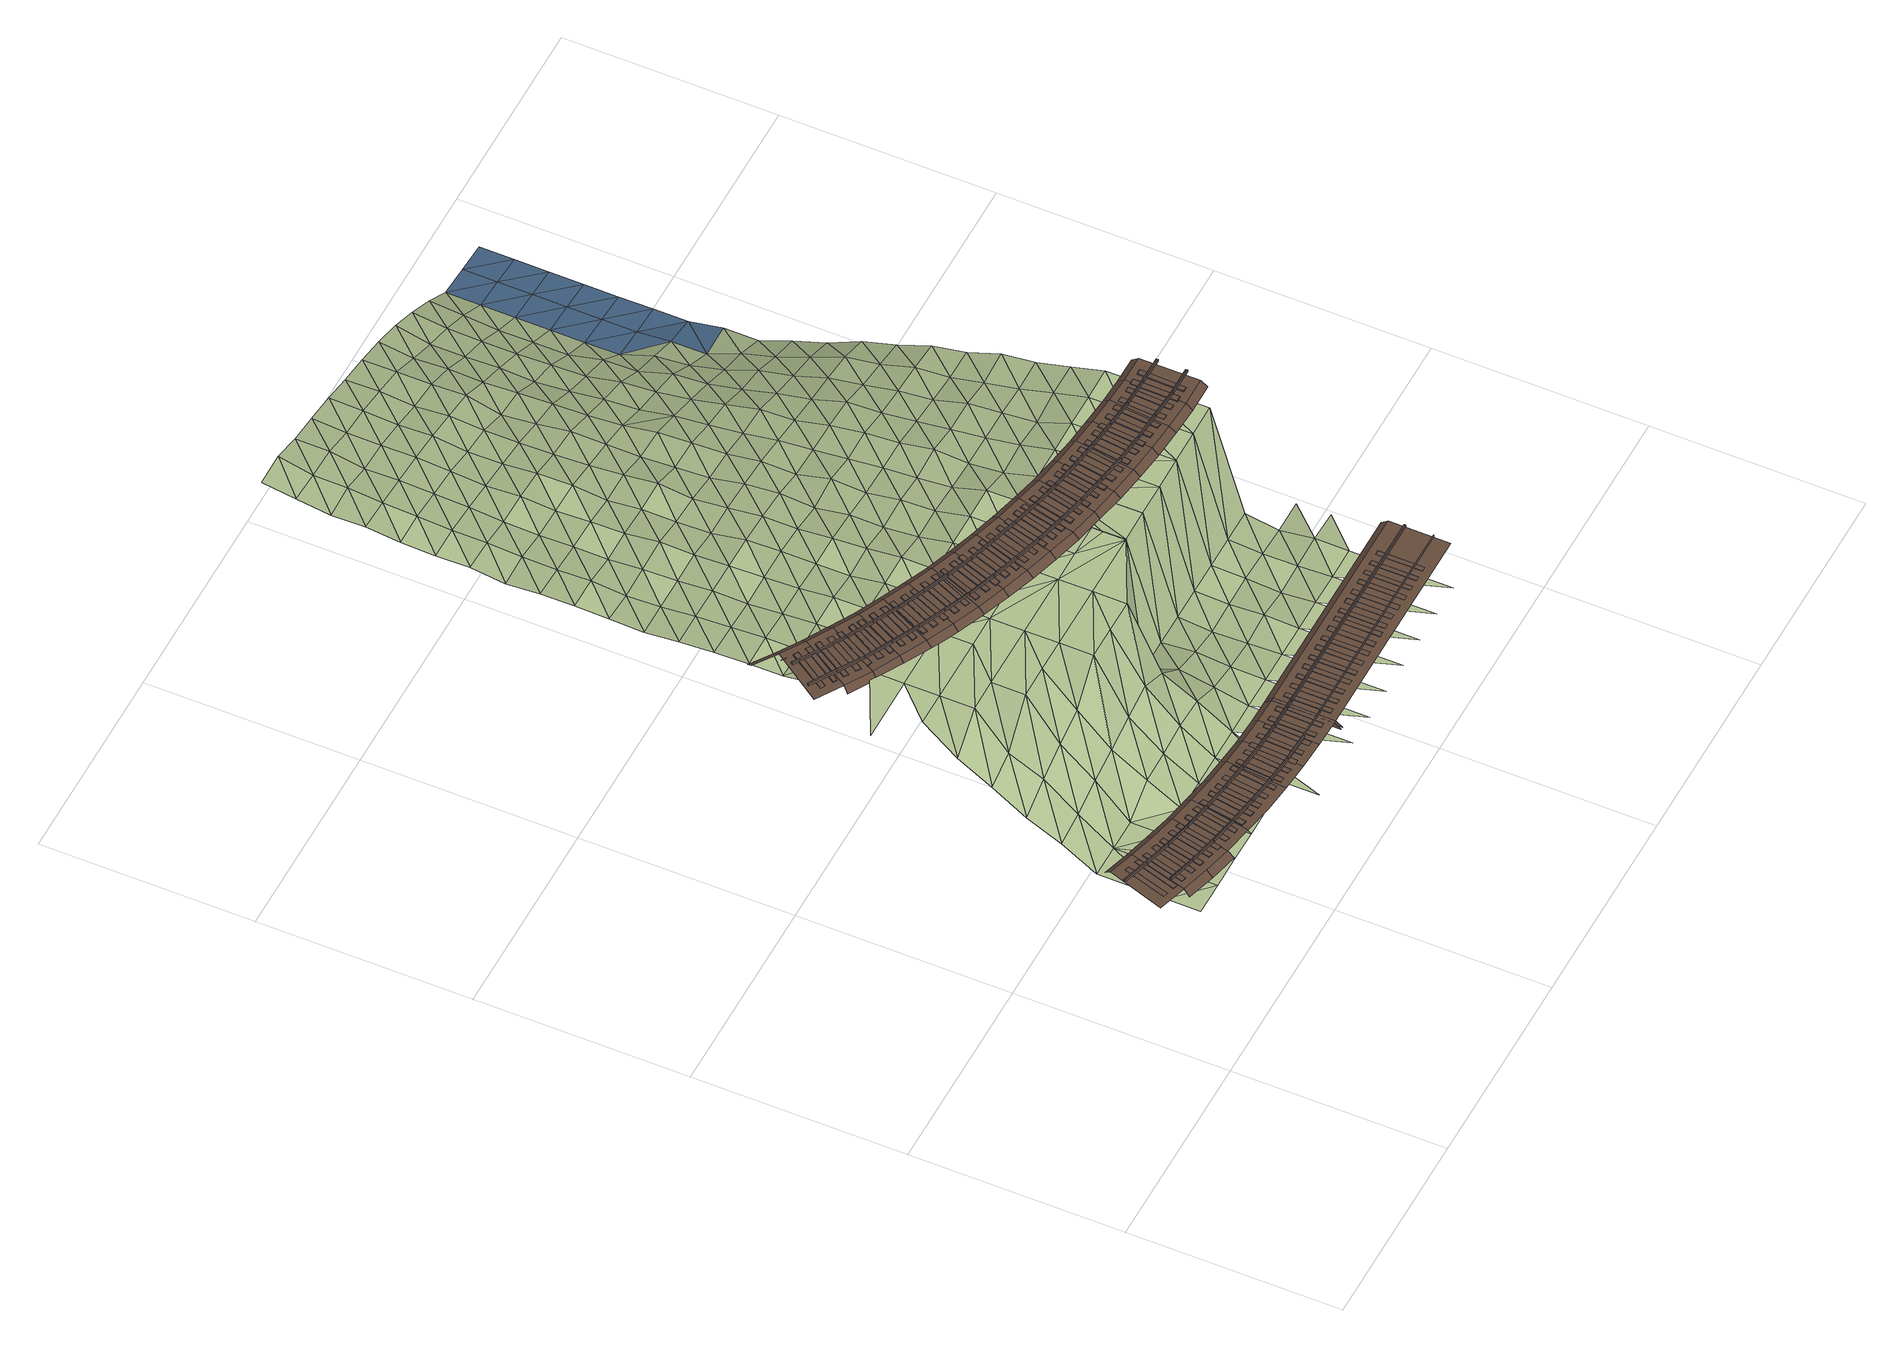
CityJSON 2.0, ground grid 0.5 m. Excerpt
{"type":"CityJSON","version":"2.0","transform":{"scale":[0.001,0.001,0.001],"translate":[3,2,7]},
"CityObjects":{
"terrain1":{"type":"TINRelief","geometry":[{"type":"CompositeSurface","lod":"3","boundaries":[[[0,1,2]],[[3,4,1]],[[3,1,0]],[[5,6,4]],[[7,3,0]],[[3,5,4]],[[8,9,6]],[[8,6,5]],[[10,11,9]],[[7,12,3]],[[10,9,8]],[[13,14,11]],[[15,5,3]],[[16,3,12]],[[13,11,10]],[[17,18,14]],[[15,3,16]],[[19,12,7]],[[20,8,5]],[[17,14,13]],[[21,19,7]],[[15,20,5]],[[19,16,12]],[[10,8,22]],[[23,24,25]],[[24,18,17]],[[22,8,20]],[[26,13,10]],[[27,15,16]],[[19,28,16]],[[26,10,22]],[[27,16,28]],[[29,19,21]],[[30,31,32]],[[33,20,15]],[[34,29,21]],[[30,32,25]],[[35,17,13]],[[33,15,27]],[[36,22,20]],[[37,28,19]],[[38,39,31]],[[30,40,31]],[[26,35,13]],[[24,17,41]],[[36,20,33]],[[37,19,29]],[[40,38,31]],[[42,43,39]],[[44,27,28]],[[45,30,25]],[[41,25,24]],[[42,39,38]],[[46,26,22]],[[37,44,28]],[[47,29,34]],[[48,49,43]],[[50,33,27]],[[17,35,41]],[[51,40,30]],[[52,47,34]],[[45,53,30]],[[36,46,22]],[[25,41,45]],[[42,48,43]],[[50,27,44]],[[54,55,49]],[[56,36,33]],[[51,30,53]],[[57,37,29]],[[58,38,40]],[[54,49,48]],[[56,33,50]],[[35,26,59]],[[60,61,55]],[[57,29,47]],[[58,40,51]],[[62,52,63]],[[64,44,37]],[[65,42,38]],[[66,53,45]],[[26,46,59]],[[46,36,56]],[[60,55,54]],[[45,41,66]],[[67,68,61]],[[64,37,57]],[[58,65,38]],[[62,47,52]],[[50,44,69]],[[70,48,42]],[[59,41,35]],[[71,51,53]],[[60,67,61]],[[66,72,53]],[[73,74,68]],[[69,44,64]],[[70,42,65]],[[75,54,48]],[[72,71,53]],[[76,57,47]],[[77,58,51]],[[78,66,41]],[[73,68,67]],[[79,80,74]],[[41,59,78]],[[70,75,48]],[[81,60,54]],[[62,76,47]],[[77,51,71]],[[82,56,50]],[[64,57,83]],[[84,65,58]],[[79,74,73]],[[85,86,80]],[[87,72,66]],[[81,54,75]],[[78,88,66]],[[69,82,50]],[[89,67,60]],[[83,57,76]],[[84,58,77]],[[46,56,90]],[[91,69,64]],[[92,70,65]],[[79,85,80]],[[87,66,88]],[[93,78,59]],[[94,95,86]],[[96,71,72]],[[90,59,46]],[[89,60,81]],[[97,73,67]],[[91,64,83]],[[98,62,99]],[[84,92,65]],[[100,75,70]],[[94,86,85]],[[96,72,87]],[[101,76,62]],[[102,77,71]],[[103,104,95]],[[89,97,67]],[[105,88,78]],[[106,79,73]],[[56,82,90]],[[93,107,78]],[[82,69,91]],[[100,70,92]],[[59,90,93]],[[108,81,75]],[[101,62,98]],[[96,102,71]],[[103,95,94]],[[109,84,77]],[[110,83,76]],[[111,112,104]],[[105,78,107]],[[106,73,97]],[[113,87,88]],[[114,85,79]],[[100,108,75]],[[115,89,81]],[[109,77,102]],[[101,110,76]],[[103,111,104]],[[116,92,84]],[[117,118,112]],[[91,83,119]],[[105,113,88]],[[114,79,106]],[[120,107,93]],[[121,96,87]],[[122,94,85]],[[115,81,108]],[[123,97,89]],[[93,90,120]],[[124,98,125]],[[109,116,84]],[[117,112,111]],[[119,83,110]],[[126,127,118]],[[128,100,92]],[[121,87,113]],[[114,122,85]],[[129,102,96]],[[130,101,98]],[[131,103,94]],[[123,89,115]],[[132,105,107]],[[133,106,97]],[[120,134,107]],[[126,118,117]],[[128,92,116]],[[135,136,127]],[[137,108,100]],[[129,96,121]],[[124,130,98]],[[131,94,122]],[[82,91,138]],[[139,109,102]],[[140,110,101]],[[141,111,103]],[[132,107,134]],[[123,133,97]],[[142,113,105]],[[143,120,90]],[[144,114,106]],[[138,90,82]],[[126,135,127]],[[137,100,128]],[[138,91,119]],[[145,115,108]],[[129,139,102]],[[130,140,101]],[[141,103,131]],[[146,116,109]],[[147,117,111]],[[148,119,110]],[[142,105,132]],[[144,106,133]],[[149,121,113]],[[150,134,120]],[[151,122,114]],[[137,145,108]],[[152,123,115]],[[146,109,139]],[[143,150,120]],[[153,124,154]],[[141,147,111]],[[140,148,110]],[[90,138,143]],[[155,128,116]],[[156,126,117]],[[142,149,113]],[[151,114,144]],[[157,129,121]],[[158,130,124]],[[159,131,122]],[[152,115,145]],[[160,133,123]],[[161,132,134]],[[146,155,116]],[[162,134,150]],[[156,117,147]],[[138,119,148]],[[163,137,128]],[[164,135,126]],[[157,121,149]],[[158,124,153]],[[151,159,122]],[[165,139,129]],[[140,130,166]],[[167,141,131]],[[160,123,152]],[[162,161,134]],[[168,150,143]],[[169,144,133]],[[170,142,132]],[[163,128,155]],[[164,126,156]],[[171,145,137]],[[143,138,172]],[[165,129,157]],[[158,166,130]],[[167,131,159]],[[173,146,139]],[[168,143,172]],[[174,148,140]],[[175,147,141]],[[160,169,133]],[[170,132,161]],[[176,162,150]],[[177,151,144]],[[178,149,142]],[[171,137,163]],[[172,138,179]],[[180,152,145]],[[165,173,139]],[[168,176,150]],[[181,153,182]],[[168,179,172]],[[175,141,167]],[[174,140,166]],[[183,155,146]],[[184,179,148]],[[185,156,147]],[[177,144,169]],[[178,142,170]],[[186,158,153]],[[187,157,149]],[[188,159,151]],[[171,180,145]],[[176,168,172]],[[189,160,152]],[[162,190,161]],[[183,146,173]],[[162,176,191]],[[175,185,147]],[[184,148,174]],[[192,163,155]],[[193,164,156]],[[186,153,181]],[[178,187,149]],[[188,151,177]],[[194,165,157]],[[195,166,158]],[[196,167,159]],[[189,152,180]],[[190,162,191]],[[197,172,179]],[[198,169,160]],[[199,170,161]],[[183,192,155]],[[193,156,185]],[[200,171,163]],[[194,157,187]],[[186,195,158]],[[188,196,159]],[[197,176,172]],[[201,173,165]],[[202,174,166]],[[203,175,167]],[[198,160,189]],[[190,199,161]],[[184,197,179]],[[204,177,169]],[[205,178,170]],[[200,163,192]],[[206,180,171]],[[197,191,176]],[[201,165,194]],[[207,181,208]],[[203,167,196]],[[202,166,195]],[[209,184,174]],[[210,185,175]],[[211,183,173]],[[198,204,169]],[[205,170,199]],[[212,188,177]],[[213,186,181]],[[214,187,178]],[[206,171,200]],[[215,189,180]],[[216,190,191]],[[210,175,203]],[[201,211,173]],[[209,174,202]],[[197,184,217]],[[209,217,184]],[[218,192,183]],[[219,193,185]],[[212,177,204]],[[207,213,181]],[[214,178,205]],[[220,196,188]],[[221,194,187]],[[222,195,186]],[[206,215,180]],[[216,191,197]],[[223,198,189]],[[224,199,190]],[[218,183,211]],[[210,219,185]],[[225,200,192]],[[220,188,212]],[[214,221,187]],[[222,186,213]],[[226,203,196]],[[227,201,194]],[[228,202,195]],[[223,189,215]],[[224,190,216]],[[229,204,198]],[[230,205,199]],[[217,209,231]],[[218,225,192]],[[232,206,200]],[[233,197,217]],[[220,226,196]],[[227,194,221]],[[234,207,235]],[[222,228,195]],[[236,210,203]],[[237,209,202]],[[238,211,201]],[[229,198,223]],[[224,230,199]],[[239,212,204]],[[240,213,207]],[[241,214,205]],[[233,217,231]],[[232,200,225]],[[242,215,206]],[[243,216,197]],[[236,203,226]],[[238,201,227]],[[237,202,228]],[[244,219,210]],[[237,231,209]],[[245,218,211]],[[229,239,204]],[[240,207,234]],[[241,205,230]],[[246,220,212]],[[247,221,214]],[[248,222,213]],[[242,206,232]],[[233,243,197]],[[249,223,215]],[[250,224,216]],[[244,210,236]],[[238,245,211]],[[251,225,218]],[[246,212,239]],[[247,214,241]],[[240,248,213]],[[252,226,220]],[[253,227,221]],[[254,228,222]],[[242,249,215]],[[250,216,243]],[[255,229,223]],[[256,230,224]],[[231,237,257]],[[251,218,245]],[[258,232,225]],[[259,233,231]],[[252,220,246]],[[247,253,221]],[[260,234,261]],[[254,222,248]],[[262,236,226]],[[263,238,227]],[[264,237,228]],[[255,223,249]],[[256,224,250]],[[265,240,234]],[[258,242,232]],[[266,241,230]],[[267,239,229]],[[257,259,231]],[[251,258,225]],[[268,243,233]],[[252,262,226]],[[263,227,253]],[[264,228,254]],[[269,244,236]],[[270,245,238]],[[265,234,260]],[[256,266,230]],[[267,229,255]],[[271,247,241]],[[272,248,240]],[[273,246,239]],[[268,233,259]],[[237,274,257]],[[275,249,242]],[[276,250,243]],[[269,236,262]],[[242,258,277]],[[263,270,238]],[[278,251,245]],[[271,241,266]],[[272,240,265]],[[274,237,264]],[[267,273,239]],[[279,253,247]],[[280,252,246]],[[281,254,248]],[[275,242,277]],[[268,276,243]],[[282,255,249]],[[283,256,250]],[[278,245,270]],[[284,258,251]],[[259,257,285]],[[279,247,271]],[[280,246,273]],[[272,281,248]],[[286,262,252]],[[287,263,253]],[[288,264,254]],[[275,282,249]],[[283,250,276]],[[289,265,260]],[[290,266,256]],[[291,267,255]],[[274,285,257]],[[284,251,278]],[[292,277,258]],[[293,268,259]],[[286,252,280]],[[279,287,253]],[[288,254,281]],[[294,269,262]],[[295,270,263]],[[290,256,283]],[[291,255,282]],[[296,271,266]],[[297,272,265]],[[298,273,267]],[[284,292,258]],[[293,259,285]],[[299,274,264]],[[300,275,277]],[[301,276,268]],[[286,294,262]],[[295,263,287]],[[302,278,270]],[[290,296,266]],[[299,264,288]],[[298,267,291]],[[303,279,271]],[[304,280,273]],[[300,277,292]],[[301,268,293]],[[305,282,275]],[[306,283,276]],[[295,302,270]],[[307,284,278]],[[274,308,285]],[[303,271,296]],[[298,304,273]],[[309,286,280]],[[310,287,279]],[[305,275,300]],[[301,306,276]],[[311,290,283]],[[312,291,282]],[[308,274,299]],[[307,278,302]],[[313,292,284]],[[314,293,285]],[[309,280,304]],[[310,279,303]],[[315,294,286]],[[316,295,287]],[[311,283,306]],[[305,312,282]],[[317,296,290]],[[318,298,291]],[[313,284,307]],[[308,314,285]],[[319,300,292]],[[320,301,293]],[[315,286,309]],[[310,316,287]],[[321,302,295]],[[317,290,311]],[[318,291,312]],[[322,303,296]],[[323,304,298]],[[313,319,292]],[[293,314,320]],[[324,305,300]],[[325,306,301]],[[295,316,321]],[[326,307,302]],[[317,322,296]],[[323,298,318]],[[327,309,304]],[[328,310,303]],[[324,300,319]],[[325,301,320]],[[329,311,306]],[[330,312,305]],[[321,326,302]],[[331,313,307]],[[323,327,304]],[[328,303,322]],[[332,315,309]],[[333,316,310]],[[325,329,306]],[[330,305,324]],[[334,317,311]],[[335,318,312]],[[331,307,326]],[[336,319,313]],[[332,309,327]],[[333,310,328]],[[337,321,316]],[[334,311,329]],[[330,335,312]],[[338,322,317]],[[339,323,318]],[[336,313,331]],[[340,324,319]],[[333,337,316]],[[341,326,321]],[[338,317,334]],[[339,318,335]],[[342,327,323]],[[343,328,322]],[[336,340,319]],[[344,330,324]],[[341,321,337]],[[345,331,326]],[[342,323,339]],[[338,343,322]],[[346,332,327]],[[347,333,328]],[[344,324,340]],[[348,335,330]],[[341,345,326]],[[349,336,331]],[[342,346,327]],[[347,328,343]],[[350,337,333]],[[348,330,344]],[[351,339,335]],[[349,340,336]],[[349,331,345]],[[350,333,347]],[[352,341,337]],[[348,351,335]],[[353,342,339]],[[350,352,337]],[[354,345,341]],[[353,339,351]],[[355,346,342]],[[354,341,352]],[[355,342,353]]]}]},
"railway1":{"type":"Railway","attributes":{"function":"1855"},"geometry":[{"type":"MultiSurface","lod":"3","boundaries":[[[356,357,358,359]],[[360,361,362,363]],[[364,365,366,367]],[[368,369,363,362]],[[370,371,372,373]],[[374,375,364,376]],[[377,378,379,380]],[[381,356,359,382]],[[383,377,380,384]],[[378,385,386,379]],[[385,383,384,386]],[[382,359,358,387]],[[357,388,387,358]],[[369,389,360,363]],[[390,391,392,393]],[[394,370,373,395]],[[391,396,397,392]],[[398,390,393,399]],[[396,398,399,397]],[[400,401,402,403]],[[395,373,372,404]],[[365,405,406,366]],[[371,407,404,372]],[[388,381,382,387]],[[408,400,403,409]],[[410,411,412,413]],[[409,403,402,414]],[[407,394,395,404]],[[415,416,378,377]],[[401,417,414,402]],[[416,418,385,378]],[[419,415,377,383]],[[418,419,383,385]],[[420,421,375,374]],[[422,410,413,423]],[[424,365,364,375,421,425]],[[426,427,428,429]],[[423,413,412,430]],[[411,431,430,412]],[[417,408,409,414]],[[432,433,391,390]],[[434,432,390,398]],[[433,435,396,391]],[[424,436,405,365]],[[435,434,398,396]],[[437,426,429,438]],[[439,440,441,442]],[[438,429,428,443]],[[431,422,423,430]],[[427,444,443,428]],[[445,446,416,415]],[[447,445,415,419]],[[446,448,418,416]],[[448,447,419,418]],[[449,439,442,450]],[[450,442,441,451]],[[452,453,454,455]],[[444,437,438,443]],[[440,456,451,441]],[[425,457,436,424]],[[458,459,433,432]],[[460,452,455,461]],[[462,463,434,435]],[[456,449,450,451]],[[461,455,454,464]],[[465,466,467,468]],[[453,469,464,454]],[[470,471,425,421]],[[472,465,468,473]],[[469,460,461,464]],[[474,475,476,477]],[[478,479,446,445]],[[458,432,434,463,480,481]],[[482,483,462,435,433,459]],[[484,478,445,447]],[[479,485,448,446]],[[473,468,467,486]],[[485,484,447,448]],[[466,487,486,467]],[[488,474,477,489]],[[471,490,457,425]],[[489,477,476,491]],[[487,472,473,486]],[[492,493,494,495]],[[475,496,491,476]],[[481,482,459,458]],[[483,480,463,462]],[[497,492,495,498]],[[496,488,489,491]],[[498,495,494,499]],[[493,500,499,494]],[[501,502,479,478]],[[503,501,478,484]],[[502,504,485,479]],[[504,503,484,485]],[[505,506,507,508]],[[500,497,498,499]],[[508,507,509,510]],[[511,512,513,471,470,514]],[[515,516,510,509]],[[513,517,490,471]],[[518,519,482,481]],[[520,518,481,480]],[[519,521,483,482]],[[521,520,480,483]],[[522,523,524,525]],[[516,505,508,510]],[[525,524,526,527]],[[528,529,527,526]],[[530,531,502,501]],[[532,530,501,503]],[[531,533,504,502]],[[533,532,503,504]],[[529,522,525,527]],[[534,535,536,537]],[[537,536,538,539]],[[540,541,539,538]],[[512,542,517,513]],[[543,544,545,546]],[[541,534,537,539]],[[546,545,547,548]],[[549,550,548,547]],[[551,552,519,518]],[[553,551,518,520]],[[552,554,521,519]],[[554,553,520,521]],[[550,543,546,548]],[[555,556,512,511]],[[557,558,559,560]],[[560,559,561,562]],[[563,564,531,530]],[[565,563,530,532]],[[564,566,533,531]],[[566,565,532,533]],[[567,568,562,561]],[[569,570,571,572]],[[568,557,560,562]],[[556,573,542,512]],[[572,571,574,575]],[[576,577,575,574]],[[577,569,572,575]],[[578,579,554,552]],[[580,581,551,553]],[[579,580,553,554]],[[582,583,584,585]],[[585,584,586,587]],[[588,589,556,555]],[[590,591,587,586]],[[592,593,564,563]],[[593,594,566,564]],[[595,592,563,565]],[[594,595,565,566]],[[591,582,585,587]],[[596,597,598,599]],[[599,598,600,601]],[[589,602,573,556]],[[603,604,601,600]],[[604,596,599,601]],[[605,606,607,608]],[[608,607,609,610]],[[611,612,610,609]],[[613,614,580,579]],[[612,605,608,610]],[[615,616,589,588]],[[617,618,619,620]],[[620,619,621,622]],[[623,624,593,592]],[[624,625,594,593]],[[625,626,595,594]],[[627,628,622,621]],[[616,629,602,589]],[[630,631,632,633]],[[628,617,620,622]],[[629,616,615,634]],[[635,636,637,638]],[[639,640,638,637]],[[641,642,640,639]],[[642,635,638,640]],[[643,644,645,646]],[[647,648,646,645]],[[649,650,648,647]],[[650,643,646,648]],[[651,652,653,654]],[[655,656,654,653]],[[657,658,656,655]],[[658,651,654,656]],[[659,660,661,662]],[[663,664,662,661]],[[665,666,664,663]],[[666,659,662,664]],[[667,668,669,670]],[[671,672,670,669]],[[673,674,672,671]],[[674,667,670,672]],[[675,676,677,678]],[[679,680,678,677]],[[681,682,680,679]],[[682,675,678,680]],[[683,684,685,686]],[[687,688,686,685]],[[689,690,688,687]],[[690,683,686,688]],[[691,692,693,694]],[[695,696,694,693]],[[697,698,696,695]],[[698,691,694,696]],[[699,700,701,702]],[[703,704,702,701]],[[705,706,707,708]],[[709,710,704,703]],[[631,630,711,712]],[[710,699,702,704]],[[713,714,715,716]],[[717,718,719,720]],[[721,720,719,722]],[[722,723,724,721]],[[725,726,716,715]],[[727,728,726,725]],[[729,632,631,712]],[[728,713,716,726]],[[730,731,732,733]],[[734,735,733,732]],[[736,737,735,734]],[[737,730,733,735]],[[738,739,740,741]],[[742,743,741,740]],[[744,745,743,742]],[[745,738,741,743]],[[746,747,748,749]],[[750,751,749,748]],[[752,753,751,750]],[[753,746,749,751]],[[754,755,756,757]],[[758,759,757,756]],[[760,761,759,758]],[[761,754,757,759]],[[762,763,764,765]],[[766,767,765,764]],[[768,769,767,766]],[[769,762,765,767]],[[770,771,772,773]],[[774,775,773,772]],[[776,777,775,774]],[[777,770,773,775]]]}]},
"railway2":{"type":"Railway","attributes":{"function":"1855"},"geometry":[{"type":"MultiSurface","lod":"3","boundaries":[[[778,779,780,781]],[[782,783,784,785]],[[783,786,787,784]],[[788,782,785,789]],[[786,788,789,787]],[[790,791,792,793]],[[794,795,796,797]],[[798,799,800,801]],[[797,796,802,803]],[[792,804,805,806]],[[807,808,803,802]],[[809,778,781,810]],[[811,812,813,814]],[[810,781,780,815]],[[816,817,818,819]],[[805,820,821,822]],[[779,823,815,780]],[[824,825,783,782]],[[825,826,786,783]],[[827,824,782,788]],[[826,827,788,786]],[[828,829,830,831]],[[832,798,801,833]],[[829,834,835,830]],[[836,828,831,837]],[[838,839,840,841]],[[834,836,837,835]],[[833,801,800,842]],[[843,844,791,790]],[[799,845,842,800]],[[808,794,797,803]],[[791,846,804,792]],[[847,811,814,848]],[[849,850,851,852]],[[848,814,813,853]],[[812,854,853,813]],[[823,809,810,815]],[[804,855,820,805]],[[856,838,841,857]],[[857,841,840,858]],[[859,860,825,824]],[[861,862,863,864]],[[860,865,826,825]],[[866,859,824,827]],[[865,866,827,826]],[[845,832,833,842]],[[867,868,829,828]],[[839,869,858,840]],[[868,870,834,829]],[[871,867,828,836]],[[870,871,836,834]],[[872,873,844,843]],[[874,849,852,875]],[[875,852,851,876]],[[844,877,846,791]],[[878,879,880,881]],[[854,847,848,853]],[[850,882,876,851]],[[846,883,855,804]],[[884,861,864,885]],[[869,856,857,858]],[[885,864,863,886]],[[862,887,886,863]],[[888,889,890,891]],[[892,893,868,867]],[[894,895,860,859]],[[895,896,865,860]],[[897,894,859,866]],[[893,898,870,868]],[[899,892,867,871]],[[896,897,866,865]],[[898,899,871,870]],[[900,878,881,901]],[[882,874,875,876]],[[901,881,880,902]],[[879,903,902,880]],[[904,905,906,907]],[[908,909,873,872]],[[873,910,877,844]],[[887,884,885,886]],[[911,888,891,912]],[[877,913,883,846]],[[912,891,890,914]],[[889,915,914,890]],[[916,917,918,919]],[[920,904,907,921]],[[903,900,901,902]],[[922,923,893,892]],[[924,922,892,899]],[[923,925,898,893]],[[921,907,906,926]],[[925,924,899,898]],[[927,928,895,894]],[[929,927,894,897]],[[928,930,896,895]],[[930,929,897,896]],[[905,931,926,906]],[[932,933,934,935]],[[936,916,919,937]],[[909,938,910,873]],[[915,911,912,914]],[[939,940,909,908]],[[937,919,918,941]],[[910,942,913,877]],[[917,943,941,918]],[[944,945,946,947]],[[931,920,921,926]],[[948,932,935,949]],[[949,935,934,950]],[[933,951,950,934]],[[952,953,923,922]],[[953,954,925,923]],[[955,952,922,924]],[[954,955,924,925]],[[956,957,958,959]],[[960,961,928,927]],[[961,962,930,928]],[[963,960,927,929]],[[962,963,929,930]],[[943,936,937,941]],[[964,944,947,965]],[[965,947,946,966]],[[945,967,966,946]],[[940,968,938,909]],[[938,969,942,910]],[[970,971,972,973]],[[974,975,940,939]],[[951,948,949,950]],[[976,956,959,977]],[[977,959,958,978]],[[957,979,978,958]],[[980,981,953,952]],[[982,983,984,985]],[[981,986,954,953]],[[967,964,965,966]],[[987,980,952,955]],[[986,987,955,954]],[[988,970,973,989]],[[989,973,972,990]],[[991,992,961,960]],[[993,991,960,963]],[[992,994,962,961]],[[994,993,963,962]],[[971,995,990,972]],[[996,997,998,999]],[[979,976,977,978]],[[968,1000,969,938]],[[975,1001,968,940]],[[1002,982,985,1003]],[[1003,985,984,1004]],[[1005,1006,975,974]],[[983,1007,1004,984]],[[995,988,989,990]],[[1008,1009,1010,1011]],[[1012,996,999,1013]],[[1014,1015,981,980]],[[1013,999,998,1016]],[[1017,1014,980,987]],[[1015,1018,986,981]],[[1018,1017,987,986]],[[997,1019,1016,998]],[[1007,1002,1003,1004]],[[1020,1021,992,991]],[[1021,1022,994,992]],[[1023,1020,991,993]],[[1022,1023,993,994]],[[1024,1025,1026,1027]],[[1028,1008,1011,1029]],[[1001,1030,1000,968]],[[1029,1011,1010,1031]],[[1006,1032,1001,975]],[[1009,1033,1031,1010]],[[1019,1012,1013,1016]],[[1034,1035,1036,1037]],[[1038,1039,1006,1005]],[[1040,1024,1027,1041]],[[1041,1027,1026,1042]],[[1025,1043,1042,1026]],[[1044,1045,1015,1014]],[[1045,1046,1018,1015]],[[1047,1044,1014,1017]],[[1033,1028,1029,1031]],[[1046,1047,1017,1018]],[[1048,1049,1050,1051]],[[1052,1034,1037,1053]],[[1053,1037,1036,1054]],[[1055,1056,1021,1020]],[[1056,1057,1022,1021]],[[1058,1055,1020,1023]],[[1057,1058,1023,1022]],[[1035,1059,1054,1036]],[[1032,1060,1030,1001]],[[1043,1040,1041,1042]],[[1039,1061,1032,1006]],[[1062,1063,1064,1065]],[[1066,1048,1051,1067]],[[1067,1051,1050,1068]],[[1049,1069,1068,1050]],[[1059,1052,1053,1054]],[[1070,1071,1039,1038]],[[1072,1073,1045,1044]],[[1073,1074,1046,1045]],[[1075,1062,1065,1076]],[[1077,1072,1044,1047]],[[1078,1079,1080,1081]],[[1074,1077,1047,1046]],[[1076,1065,1064,1082]],[[1063,1083,1082,1064]],[[1069,1066,1067,1068]],[[1061,1084,1060,1032]],[[1085,1086,1056,1055]],[[1086,1087,1057,1056]],[[1088,1085,1055,1058]],[[1087,1088,1058,1057]],[[1089,1078,1081,1090]],[[1091,1092,1093,1094]],[[1090,1081,1080,1095]],[[1071,1096,1061,1039]],[[1083,1075,1076,1082]],[[1079,1097,1095,1080]],[[1098,1091,1094,1099]],[[1100,1101,1071,1070]],[[1102,1103,1104,1105]],[[1099,1094,1093,1106]],[[1107,1108,1073,1072]],[[1108,1109,1074,1073]],[[1110,1107,1072,1077]],[[1092,1111,1106,1093]],[[1109,1110,1077,1074]],[[1097,1089,1090,1095]],[[1112,1102,1105,1113]],[[1096,1114,1084,1061]],[[1115,1116,1117,1118]],[[1113,1105,1104,1119]],[[1120,1121,1086,1085]],[[1111,1098,1099,1106]],[[1121,1122,1087,1086]],[[1123,1120,1085,1088]],[[1122,1123,1088,1087]],[[1103,1124,1119,1104]],[[1101,1125,1096,1071]],[[1126,1115,1118,1127]],[[1128,1129,1130,1131]],[[1127,1118,1117,1132]],[[1124,1112,1113,1119]],[[1116,1133,1132,1117]],[[1134,1135,1101,1100]],[[1136,1137,1108,1107]],[[1138,1136,1107,1110]],[[1137,1139,1109,1108]],[[1139,1138,1110,1109]],[[1140,1128,1131,1141]],[[1141,1131,1130,1142]],[[1143,1144,1145,1146]],[[1125,1147,1114,1096]],[[1129,1148,1142,1130]],[[1133,1126,1127,1132]],[[1149,1150,1121,1120]],[[1150,1151,1122,1121]],[[1152,1149,1120,1123]],[[1151,1152,1123,1122]],[[1153,1143,1146,1154]],[[1135,1155,1125,1101]],[[1148,1140,1141,1142]],[[1156,1157,1158,1159]],[[1154,1146,1145,1160]],[[1144,1161,1160,1145]],[[1162,1156,1159,1163]],[[1164,1165,1137,1136]],[[1166,1164,1136,1138]],[[1165,1167,1139,1137]],[[1167,1166,1138,1139]],[[1163,1159,1158,1168]],[[1169,1170,1135,1134]],[[1161,1153,1154,1160]],[[1171,1172,1173,1174]],[[1157,1175,1168,1158]],[[1155,1176,1147,1125]],[[1177,1171,1174,1178]],[[1175,1162,1163,1168]],[[1179,1180,1150,1149]],[[1178,1174,1173,1181]],[[1180,1182,1151,1150]],[[1183,1179,1149,1152]],[[1182,1183,1152,1151]],[[1184,1185,1186,1187]],[[1172,1188,1181,1173]],[[1170,1189,1155,1135]],[[1190,1184,1187,1191]],[[1188,1177,1178,1181]],[[1191,1187,1186,1192]],[[1193,1194,1195,1196]],[[1197,1198,1165,1164]],[[1198,1199,1167,1165]],[[1200,1197,1164,1166]],[[1185,1201,1192,1186]],[[1199,1200,1166,1167]],[[1202,1203,1170,1169]],[[1189,1204,1176,1155]],[[1205,1193,1196,1206]],[[1206,1196,1195,1207]],[[1201,1190,1191,1192]],[[1208,1209,1210,1211]],[[1194,1212,1207,1195]],[[1213,1214,1180,1179]],[[1214,1215,1182,1180]],[[1216,1213,1179,1183]],[[1215,1216,1183,1182]],[[1203,1217,1189,1170]],[[1218,1208,1211,1219]],[[1212,1205,1206,1207]],[[1219,1211,1210,1220]],[[1221,1222,1223,1224]],[[1209,1225,1220,1210]],[[1226,1227,1198,1197]],[[1227,1228,1199,1198]],[[1229,1226,1197,1200]],[[1228,1229,1200,1199]],[[1230,1221,1224,1231]],[[1225,1218,1219,1220]],[[1231,1224,1223,1232]],[[1217,1233,1204,1189]],[[1234,1235,1203,1202]],[[1222,1236,1232,1223]],[[1237,1238,1239,1240]],[[1236,1230,1231,1232]],[[1241,1237,1240,1242]],[[1243,1244,1214,1213]],[[1242,1240,1239,1245]],[[1244,1246,1215,1214]],[[1247,1243,1213,1216]],[[1246,1247,1216,1215]],[[1238,1248,1245,1239]],[[1235,1249,1217,1203]],[[1250,1251,1252,1253]],[[1248,1241,1242,1245]],[[1254,1250,1253,1255]],[[1256,1257,1227,1226]],[[1257,1258,1228,1227]],[[1259,1256,1226,1229]],[[1258,1259,1229,1228]],[[1255,1253,1252,1260]],[[1251,1261,1260,1252]],[[1262,1263,1264,1265]],[[1249,1266,1233,1217]],[[1267,1268,1235,1234]],[[1269,1262,1265,1270]],[[1261,1254,1255,1260]],[[1270,1265,1264,1271]],[[1263,1272,1271,1264]],[[1273,1274,1275,1276]],[[1277,1278,1244,1243]],[[1279,1277,1243,1247]],[[1278,1280,1246,1244]],[[1280,1279,1247,1246]],[[1268,1281,1249,1235]],[[1272,1269,1270,1271]],[[1282,1273,1276,1283]],[[1283,1276,1275,1284]],[[1274,1285,1284,1275]],[[1286,1287,1288,1289]],[[1290,1291,1257,1256]],[[1292,1290,1256,1259]],[[1291,1293,1258,1257]],[[1293,1292,1259,1258]],[[1281,1294,1266,1249]],[[1295,1286,1289,1296]],[[1285,1282,1283,1284]],[[1296,1289,1288,1297]],[[1287,1298,1297,1288]],[[1299,1300,1268,1267]],[[1301,1302,1303,1304]],[[1298,1295,1296,1297]],[[1305,1301,1304,1306]],[[1307,1308,1278,1277]],[[1308,1309,1280,1278]],[[1309,1310,1279,1280]],[[1306,1304,1303,1311]],[[1300,1312,1281,1268]],[[1302,1313,1311,1303]],[[1313,1305,1306,1311]],[[1314,1315,1291,1290]],[[1315,1316,1293,1291]],[[1316,1317,1292,1293]],[[1312,1318,1294,1281]]]}]},
"waterbody1":{"type":"WaterBody","attributes":{"class":"1060"},"geometry":[{"type":"MultiSurface","lod":"3","boundaries":[[[340,1319,344]],[[349,1319,340]],[[344,1320,348]],[[1320,344,1319]],[[349,345,1321]],[[348,1322,351]],[[349,1321,1319]],[[354,1321,345]],[[1322,348,1320]],[[351,1323,353]],[[1319,1324,1320]],[[1323,351,1322]],[[1324,1319,1321]],[[353,1325,355]],[[1320,1326,1322]],[[1325,353,1323]],[[1326,1320,1324]],[[1322,1327,1323]],[[1328,355,1325]],[[1327,1322,1326]],[[1323,1329,1325]],[[1329,1323,1327]],[[1325,1330,1328]],[[1330,1325,1329]],[[1331,1328,1330]]],"semantics":{"surfaces":[{"type":"WaterGroundSurface"}],"values":[0,0,0,0,0,0,0,0,0,0,0,0,0,0,0,0,0,0,0,0,0,0,0,0,0]}}]}
},
"vertices":[
[440,240,1000],[360,319,1000],[360,240,1000],[440,479,1000],[360,479,1000],[440,560,1066],[360,560,1055],[520,240,1000],[440,640,1135],[360,640,1096],[440,720,1178],[360,720,1153],[520,399,1000],[440,799,1279],[360,799,1204],[520,560,1090],[520,479,1000],[440,879,1279],[360,879,1279],[600,399,1000],[520,640,1164],[600,240,1000],[520,720,1279],[279,960,1279],[440,960,1279],[440,1040,1279],[520,799,1279],[600,560,1105],[600,479,1050],[680,399,1000],[440,1120,1279],[360,1200,1266],[360,1120,1279],[600,640,1189],[680,240,1000],[600,879,1279],[600,720,1279],[680,479,1053],[440,1279,1266],[360,1279,1265],[440,1200,1266],[600,960,1279],[440,1359,1260],[360,1359,1263],[680,560,1127],[520,1040,1279],[680,799,1279],[759,399,1000],[440,1440,1256],[360,1440,1256],[680,640,1279],[520,1200,1268],[759,240,1000],[520,1120,1269],[440,1520,1246],[360,1520,1247],[680,720,1279],[759,479,1060],[520,1279,1260],[680,879,1279],[440,1600,1242],[360,1600,1250],[840,399,1000],[759,160,1000],[759,560,1143],[520,1359,1253],[600,1040,1279],[440,1680,1250],[360,1680,1252],[759,640,1279],[520,1440,1255],[600,1200,1269],[600,1120,1271],[440,1759,1246],[360,1759,1252],[520,1520,1247],[840,479,1055],[600,1279,1260],[680,960,1279],[440,1839,1247],[360,1839,1244],[520,1600,1244],[840,720,1279],[840,560,1103],[600,1359,1255],[440,1920,1252],[360,1920,1256],[680,1120,1272],[680,1040,1273],[520,1680,1236],[840,799,1279],[840,640,1279],[600,1440,1252],[759,879,1279],[440,2000,1253],[360,2000,1253],[680,1200,1256],[520,1759,1237],[920,399,1000],[920,160,1000],[600,1520,1247],[920,479,1019],[680,1279,1256],[440,2080,1257],[360,2080,1256],[759,1040,1273],[520,1839,1234],[759,960,1275],[600,1600,1250],[680,1359,1256],[920,560,1035],[440,2160,1260],[360,2160,1266],[759,1120,1273],[520,1920,1237],[600,1680,1237],[680,1440,1252],[440,2240,1268],[360,2240,1263],[920,640,1000],[840,879,1279],[759,1200,1262],[520,2000,1244],[600,1759,1234],[1000,399,1000],[1000,160,1000],[440,2320,1269],[360,2320,1276],[680,1520,1234],[759,1279,1256],[1000,479,1003],[520,2080,1247],[840,1040,1276],[600,1839,1231],[840,960,1276],[440,2400,1289],[360,2400,1289],[680,1600,1231],[1000,720,1279],[759,1359,1247],[1000,560,1009],[520,2160,1250],[840,1120,1256],[920,799,1279],[600,1920,1236],[680,1680,1231],[759,1440,1246],[520,2240,1247],[1000,640,1000],[840,1200,1247],[920,879,1278],[600,2000,1231],[680,1759,1221],[1080,399,1000],[1080,160,1000],[759,1520,1234],[520,2320,1263],[840,1279,1247],[1080,479,995],[600,2080,1237],[680,1839,1230],[920,1040,1278],[920,960,1278],[759,1600,1224],[520,2400,1263],[840,1359,1231],[1080,560,992],[600,2160,1242],[1000,799,1279],[680,1920,1227],[920,1120,1256],[759,1680,1233],[1000,773,1279],[840,1440,1237],[1080,640,1000],[600,2240,1240],[1000,879,1279],[680,2000,1218],[920,1200,1252],[1000,720,1281],[759,1759,1221],[1160,399,1000],[1160,160,1000],[840,1520,1228],[1080,720,1282],[600,2320,1240],[1160,479,1003],[920,1279,1236],[680,2080,1218],[759,1839,1212],[1000,1040,1279],[1000,960,1279],[840,1600,1208],[600,2400,1247],[920,1359,1240],[1160,560,997],[680,2160,1228],[1080,960,1281],[759,1920,1207],[1000,1120,1250],[840,1680,1202],[920,1440,1215],[1160,640,1000],[680,2240,1224],[759,2000,1205],[1000,1200,1240],[840,1759,1196],[1240,399,1000],[1240,160,1000],[1160,720,1284],[680,2320,1228],[920,1520,1218],[759,2080,1205],[1240,479,992],[1000,1279,1233],[840,1839,1196],[1080,1040,1253],[1080,879,1281],[920,1600,1202],[680,2400,1230],[759,2160,1212],[1000,1359,1223],[1240,560,997],[840,1920,1198],[1080,1120,1244],[920,1680,1198],[759,2240,1202],[1000,1440,1211],[1240,640,1000],[840,2000,1183],[1080,1200,1249],[1160,879,1282],[920,1759,1192],[1160,960,1282],[1320,399,1000],[1320,160,1000],[759,2320,1211],[1240,720,1285],[1000,1520,1202],[840,2080,1172],[1320,479,995],[1080,1279,1231],[920,1839,1175],[1160,1040,1260],[759,2400,1207],[1000,1600,1186],[840,2160,1194],[1080,1359,1223],[1320,560,994],[920,1920,1167],[1160,1120,1242],[1000,1680,1173],[840,2240,1189],[1080,1440,1207],[1320,640,1000],[920,2000,1164],[1160,1200,1231],[1240,879,1285],[1000,1759,1163],[1240,960,1284],[1400,399,1000],[1400,160,1000],[840,2320,1189],[1080,1520,1185],[1320,720,1287],[1400,479,1000],[1160,1279,1218],[920,2080,1160],[1240,1040,1250],[840,2400,1189],[1080,1600,1180],[1160,1359,1205],[1400,560,986],[920,2160,1154],[1320,879,1285],[1000,1920,1138],[1240,1120,1240],[1000,1839,1144],[1080,1680,1157],[1160,1440,1201],[920,2240,1157],[1400,640,1000],[1000,2000,1124],[1240,1200,1231],[1080,1759,1134],[1320,960,1285],[920,2320,1151],[1160,1520,1170],[1400,720,1288],[1480,479,994],[1240,1279,1204],[1000,2080,1114],[1080,1839,1119],[1320,1040,1260],[920,2400,1164],[1160,1600,1150],[1240,1359,1194],[1480,560,988],[1000,2160,1119],[1400,879,1288],[1080,1920,1112],[1320,1120,1234],[1160,1680,1124],[1240,1440,1173],[1000,2240,1115],[1080,2000,1090],[1320,1200,1215],[1160,1759,1103],[1400,960,1288],[1000,2320,1115],[1240,1520,1157],[1320,1279,1194],[1080,2080,1087],[1160,1839,1096],[1400,1040,1262],[1000,2400,1135],[1240,1600,1124],[1320,1359,1186],[1080,2160,1083],[1160,1920,1064],[1400,1120,1237],[1240,1680,1103],[1320,1440,1157],[1080,2240,1083],[1160,2000,1061],[1400,1200,1224],[1240,1759,1067],[1080,2320,1085],[1320,1520,1141],[1400,1279,1192],[1160,2080,1039],[1240,1839,1042],[1080,2400,1096],[1320,1600,1102],[1400,1359,1173],[1160,2160,1038],[1240,1920,1032],[1320,1680,1064],[1400,1440,1138],[1160,2240,1038],[1240,2000,998],[1320,1759,1038],[1160,2320,1045],[1400,1520,1109],[1240,2080,998],[1320,1839,998],[1160,2400,1051],[1400,1600,1067],[1240,2160,998],[1320,1920,998],[1400,1680,1034],[1240,2240,998],[1400,1759,998],[1240,2320,998],[1400,1839,998],[1240,2400,998],
[382,314,1012],[394,310,1012],[394,310,1013],[382,314,1013],[386,426,1013],[354,322,1013],[365,318,1013],[396,423,1013],[391,293,1012],[430,431,1012],[368,451,1012],[323,314,1012],[365,318,1012],[396,423,1012],[408,306,1012],[420,303,1012],[420,303,1013],[408,306,1013],[455,258,1000],[459,274,1012],[386,278,1000],[419,392,1013],[419,392,1019],[355,411,1019],[355,411,1013],[414,418,1012],[414,418,1013],[420,396,1013],[356,415,1013],[420,396,1019],[356,415,1019],[424,414,1013],[424,414,1012],[386,426,1012],[467,310,1013],[467,310,1019],[400,327,1019],[400,327,1013],[437,411,1012],[437,411,1013],[468,313,1019],[402,330,1019],[468,313,1013],[402,330,1013],[437,298,1012],[449,295,1012],[449,295,1013],[437,298,1013],[448,407,1013],[435,447,1000],[372,466,1000],[448,407,1012],[465,403,1012],[465,403,1013],[464,291,1012],[476,289,1012],[476,289,1013],[464,291,1013],[477,399,1013],[484,375,1013],[484,375,1019],[477,399,1012],[485,378,1019],[485,378,1013],[524,242,1000],[527,258,1012],[488,396,1012],[488,396,1013],[494,414,1012],[557,399,1012],[493,285,1012],[504,282,1012],[504,282,1013],[493,285,1013],[500,394,1013],[500,394,1012],[535,294,1013],[535,294,1019],[536,298,1013],[536,298,1019],[497,430,1000],[517,391,1012],[517,391,1013],[519,278,1012],[531,275,1012],[531,275,1013],[519,278,1013],[529,387,1013],[529,387,1012],[549,361,1013],[549,361,1019],[549,363,1013],[549,363,1019],[540,384,1012],[540,384,1013],[552,382,1013],[548,273,1012],[560,270,1012],[560,270,1013],[548,273,1013],[552,382,1012],[561,415,1000],[603,281,1013],[603,281,1019],[569,378,1012],[569,378,1013],[604,285,1019],[604,285,1013],[581,376,1013],[577,266,1012],[589,265,1012],[589,265,1013],[577,266,1013],[581,376,1012],[597,245,1012],[622,387,1012],[598,373,1012],[598,373,1013],[604,262,1012],[616,259,1012],[616,259,1013],[604,262,1013],[615,347,1013],[615,347,1019],[672,274,1013],[670,270,1013],[670,270,1019],[672,274,1019],[616,351,1013],[616,351,1019],[610,370,1013],[610,370,1012],[621,369,1012],[621,369,1013],[625,403,1000],[633,366,1013],[634,257,1012],[646,255,1012],[646,255,1013],[634,257,1013],[633,366,1012],[650,363,1012],[650,363,1013],[662,362,1013],[662,362,1012],[681,337,1013],[681,337,1019],[681,341,1013],[681,341,1019],[674,359,1012],[661,253,1012],[661,253,1013],[674,359,1013],[673,251,1013],[686,358,1013],[737,225,1012],[751,369,1012],[686,376,1012],[666,233,1012],[673,251,1012],[686,358,1012],[689,392,1000],[740,261,1013],[740,261,1019],[741,265,1013],[741,265,1019],[703,357,1012],[690,249,1012],[690,249,1013],[703,357,1013],[702,248,1013],[715,354,1013],[702,248,1012],[715,354,1012],[747,329,1013],[747,329,1019],[748,333,1013],[748,333,1019],[733,353,1012],[720,245,1012],[720,245,1013],[733,353,1013],[732,244,1013],[745,351,1013],[732,244,1012],[745,351,1012],[753,384,1000],[755,350,1012],[747,242,1012],[747,242,1013],[755,350,1013],[759,241,1013],[767,349,1013],[759,241,1012],[767,349,1012],[809,254,1013],[809,254,1019],[810,258,1013],[810,258,1019],[807,220,1012],[817,362,1012],[786,347,1012],[775,240,1012],[775,240,1013],[786,347,1013],[787,238,1013],[798,346,1013],[814,322,1013],[814,322,1019],[814,326,1013],[814,326,1019],[787,238,1012],[798,346,1012],[809,346,1012],[804,237,1012],[804,237,1013],[809,346,1013],[818,378,1000],[816,237,1013],[821,345,1013],[816,237,1012],[821,345,1012],[879,251,1019],[879,255,1019],[879,255,1013],[879,251,1013],[839,343,1012],[833,236,1012],[833,236,1013],[839,343,1013],[845,236,1013],[851,342,1013],[876,216,1012],[882,359,1012],[845,236,1012],[851,342,1012],[880,319,1013],[880,319,1019],[880,323,1019],[880,323,1013],[869,342,1012],[863,234,1012],[863,234,1013],[869,342,1013],[875,233,1013],[880,342,1013],[883,375,1000],[875,233,1012],[880,342,1012],[892,342,1012],[890,233,1012],[890,233,1013],[892,342,1013],[902,233,1013],[904,341,1013],[902,233,1012],[904,341,1012],[957,253,1019],[957,253,1013],[951,214,1012],[953,358,1012],[922,341,1012],[920,233,1012],[920,233,1013],[922,341,1013],[932,233,1013],[934,341,1013],[958,318,1013],[958,318,1019],[959,322,1019],[959,322,1013],[932,233,1012],[934,341,1012],[953,374,1000],[944,214,1012],[944,358,1012],[944,374,1000],[944,198,1000],[950,198,1000],[965,341,1012],[965,233,1012],[965,233,1013],[965,341,1013],[977,233,1013],[977,341,1013],[977,233,1012],[977,341,1012],[994,341,1012],[994,233,1012],[994,233,1013],[994,341,1013],[1006,233,1013],[1006,341,1013],[1006,233,1012],[1006,341,1012],[1024,341,1012],[1024,233,1012],[1024,233,1013],[1024,341,1013],[1035,233,1013],[1035,341,1013],[1035,233,1012],[1035,341,1012],[1054,341,1012],[1054,233,1012],[1054,233,1013],[1054,341,1013],[1066,233,1013],[1066,341,1013],[1066,233,1012],[1066,341,1012],[1083,341,1012],[1083,233,1012],[1083,233,1013],[1083,341,1013],[1094,233,1013],[1094,341,1013],[1094,233,1012],[1094,341,1012],[1113,341,1012],[1113,233,1012],[1113,233,1013],[1113,341,1013],[1125,233,1013],[1125,341,1013],[1125,233,1012],[1125,341,1012],[1142,341,1012],[1142,233,1012],[1142,233,1013],[1142,341,1013],[1154,233,1013],[1154,341,1013],[1154,233,1012],[1154,341,1012],[1171,341,1012],[1171,233,1012],[1171,233,1013],[1171,341,1013],[1184,233,1013],[1184,341,1013],[1184,233,1012],[1184,341,1012],[1202,341,1012],[1202,233,1012],[1202,233,1013],[1202,341,1013],[1214,233,1013],[1214,341,1013],[1501,254,1019],[1501,254,1013],[938,254,1013],[938,254,1019],[1214,233,1012],[1214,341,1012],[1501,214,1012],[1501,358,1012],[1227,341,1012],[1227,233,1012],[1227,233,1013],[1227,341,1013],[938,318,1013],[1501,318,1013],[1501,318,1019],[938,318,1019],[938,322,1019],[1501,322,1019],[1501,322,1013],[938,322,1013],[1239,233,1013],[1239,341,1013],[1239,233,1012],[1239,341,1012],[1501,374,1000],[1256,341,1012],[1256,233,1012],[1256,233,1013],[1256,341,1013],[1269,233,1013],[1269,341,1013],[1269,233,1012],[1269,341,1012],[1285,341,1012],[1285,233,1012],[1285,233,1013],[1285,341,1013],[1298,233,1013],[1298,341,1013],[1298,233,1012],[1298,341,1012],[1316,341,1012],[1316,233,1012],[1316,233,1013],[1316,341,1013],[1328,233,1013],[1328,341,1013],[1328,233,1012],[1328,341,1012],[1346,341,1012],[1346,233,1012],[1346,233,1013],[1346,341,1013],[1357,233,1013],[1357,341,1013],[1357,233,1012],[1357,341,1012],[1375,341,1012],[1375,233,1012],[1375,233,1013],[1375,341,1013],[1386,233,1013],[1386,341,1013],[1386,233,1012],[1386,341,1012],[1405,341,1012],[1405,233,1012],[1405,233,1013],[1405,341,1013],[1416,233,1013],[1416,341,1013],[1416,233,1012],[1416,341,1012],
[375,1093,1282],[384,1088,1282],[384,1088,1284],[375,1093,1284],[404,1097,1282],[403,1097,1289],[345,1134,1288],[345,1134,1282],[406,1101,1289],[347,1138,1288],[406,1101,1282],[347,1138,1282],[431,1020,1271],[439,1033,1282],[378,1069,1282],[370,1057,1269],[408,1201,1282],[350,1109,1281],[350,1109,1282],[408,1201,1284],[399,1080,1282],[408,1073,1282],[408,1073,1284],[398,1080,1284],[360,1104,1282],[419,1194,1284],[454,1193,1282],[399,1228,1282],[319,1109,1279],[360,1104,1281],[419,1194,1282],[434,1185,1282],[434,1185,1285],[424,1064,1282],[434,1057,1282],[434,1057,1285],[424,1064,1285],[444,1178,1285],[394,1210,1282],[384,1217,1282],[384,1217,1284],[394,1210,1284],[408,1242,1269],[355,1279,1269],[346,1266,1281],[444,1178,1282],[463,1061,1284],[463,1061,1289],[465,1065,1289],[465,1065,1284],[441,1154,1282],[440,1154,1288],[384,1190,1287],[384,1190,1281],[454,1172,1282],[454,1172,1285],[443,1158,1288],[386,1194,1287],[443,1158,1282],[386,1194,1281],[447,1049,1282],[458,1044,1282],[458,1044,1285],[447,1049,1285],[464,1166,1285],[493,986,1272],[501,1000,1284],[464,1166,1282],[511,1158,1284],[480,1157,1284],[479,1157,1285],[473,1036,1284],[484,1029,1284],[484,1029,1285],[473,1036,1285],[490,1150,1285],[490,1150,1284],[463,1206,1271],[500,1145,1284],[500,1145,1285],[509,1138,1285],[524,1029,1285],[524,1029,1292],[497,1021,1284],[508,1017,1284],[508,1017,1285],[497,1021,1285],[525,1032,1292],[525,1032,1285],[498,1120,1284],[498,1120,1289],[509,1138,1284],[500,1124,1289],[500,1124,1284],[557,954,1273],[563,968,1285],[525,1129,1285],[525,1129,1287],[536,1125,1287],[568,1126,1285],[524,1009,1285],[533,1003,1285],[533,1003,1287],[524,1009,1287],[536,1125,1285],[519,1173,1272],[545,1119,1285],[545,1119,1287],[557,1113,1287],[557,1113,1285],[549,995,1285],[561,990,1285],[561,990,1287],[549,995,1287],[557,1088,1285],[557,1088,1291],[586,996,1287],[586,996,1292],[588,1000,1292],[588,1000,1287],[559,1092,1291],[559,1092,1285],[573,1105,1285],[573,1105,1288],[583,1100,1288],[583,1100,1285],[575,983,1285],[585,978,1285],[585,978,1288],[575,983,1288],[621,924,1275],[626,938,1287],[626,1097,1287],[599,1092,1285],[599,1092,1288],[576,1141,1273],[610,1085,1288],[610,1085,1285],[601,971,1285],[612,966,1285],[612,966,1288],[601,971,1288],[620,1081,1287],[620,1081,1289],[617,1057,1285],[617,1057,1292],[618,1061,1285],[618,1061,1292],[630,1076,1289],[649,968,1288],[649,968,1294],[650,972,1288],[650,972,1294],[630,1076,1287],[626,959,1287],[637,954,1287],[637,954,1289],[626,959,1289],[646,1068,1287],[646,1068,1289],[686,1069,1288],[687,896,1276],[692,911,1288],[658,1063,1289],[634,1112,1275],[658,1063,1287],[653,947,1287],[664,942,1288],[664,942,1289],[653,947,1289],[668,1057,1288],[668,1057,1289],[679,1053,1289],[679,1053,1288],[678,1029,1288],[677,1029,1294],[679,1033,1294],[679,1033,1288],[681,936,1288],[692,931,1288],[692,931,1289],[681,936,1289],[713,942,1289],[713,942,1295],[714,944,1295],[714,944,1289],[696,1047,1288],[696,1047,1289],[707,1041,1289],[707,1041,1288],[746,1044,1289],[693,1085,1276],[706,924,1288],[717,920,1289],[717,920,1291],[706,924,1289],[753,871,1276],[758,886,1289],[723,1035,1289],[723,1035,1291],[734,1029,1291],[734,1029,1289],[739,1004,1289],[739,1004,1295],[734,915,1289],[745,910,1289],[745,910,1291],[734,915,1291],[741,1008,1295],[741,1008,1289],[745,1025,1289],[745,1025,1291],[755,1021,1291],[778,916,1291],[778,916,1297],[779,920,1291],[779,920,1297],[755,1021,1289],[759,904,1289],[771,900,1289],[771,900,1292],[759,904,1291],[751,1059,1276],[807,1021,1289],[771,1015,1289],[771,1015,1292],[783,1011,1292],[820,847,1279],[825,863,1291],[783,1011,1289],[787,895,1289],[799,891,1289],[799,891,1292],[787,895,1292],[794,1007,1289],[794,1007,1292],[802,980,1289],[802,980,1295],[806,1003,1292],[803,984,1289],[803,984,1295],[806,1003,1289],[843,895,1292],[843,895,1298],[844,899,1298],[845,899,1292],[815,884,1289],[827,880,1291],[827,880,1292],[815,884,1292],[822,996,1289],[822,996,1292],[813,1036,1278],[834,992,1292],[869,1000,1291],[834,992,1291],[841,876,1291],[853,873,1291],[853,873,1292],[841,876,1292],[888,827,1279],[892,842,1292],[850,987,1291],[850,987,1292],[862,984,1292],[862,984,1291],[865,959,1292],[865,959,1298],[867,963,1298],[867,963,1292],[870,867,1291],[880,865,1292],[880,865,1294],[870,867,1292],[873,980,1291],[873,980,1292],[884,976,1294],[910,875,1292],[910,875,1298],[911,879,1298],[911,879,1292],[884,976,1292],[875,1015,1279],[932,980,1292],[896,859,1292],[908,857,1292],[908,857,1294],[896,859,1294],[900,971,1292],[900,971,1294],[912,968,1294],[912,968,1292],[957,807,1281],[961,823,1292],[930,940,1292],[929,940,1298],[931,944,1298],[924,964,1292],[924,964,1294],[931,944,1292],[924,851,1292],[936,849,1292],[936,849,1295],[924,851,1294],[935,960,1295],[936,960,1292],[937,996,1281],[977,857,1295],[977,857,1301],[978,861,1301],[978,861,1295],[953,956,1292],[952,956,1295],[951,845,1292],[963,842,1292],[963,842,1295],[951,845,1295],[964,954,1295],[996,964,1294],[964,954,1292],[975,950,1292],[975,950,1295],[1027,793,1282],[1030,807,1294],[980,838,1292],[992,835,1294],[992,835,1295],[980,838,1295],[987,947,1295],[994,923,1294],[994,923,1300],[995,927,1300],[995,927,1294],[987,947,1294],[1003,944,1294],[1003,944,1295],[1000,979,1282],[1009,831,1294],[1019,829,1294],[1019,829,1295],[1009,831,1295],[1016,940,1295],[1043,842,1295],[1043,842,1301],[1045,846,1301],[1045,846,1295],[1016,940,1294],[1059,948,1295],[1033,936,1294],[1033,936,1295],[1035,826,1294],[1046,823,1295],[1046,823,1297],[1035,826,1295],[1045,934,1297],[1045,934,1295],[1096,779,1284],[1099,795,1295],[1059,908,1295],[1059,908,1301],[1059,912,1295],[1059,912,1301],[1056,932,1295],[1056,932,1297],[1067,928,1297],[1065,819,1295],[1075,818,1295],[1075,818,1297],[1065,819,1297],[1062,964,1282],[1067,928,1295],[1112,829,1297],[1112,829,1303],[1113,833,1303],[1113,833,1297],[1085,926,1295],[1085,926,1297],[1123,936,1295],[1091,814,1295],[1102,813,1295],[1102,813,1298],[1091,814,1298],[1097,924,1298],[1097,924,1295],[1107,920,1295],[1107,920,1298],[1125,896,1297],[1125,896,1303],[1126,900,1297],[1126,900,1303],[1120,919,1298],[1166,767,1285],[1168,783,1297],[1121,810,1295],[1133,807,1295],[1133,807,1298],[1121,810,1298],[1120,919,1295],[1126,952,1284],[1138,916,1295],[1138,916,1298],[1181,818,1298],[1181,818,1305],[1149,915,1298],[1181,822,1305],[1182,822,1298],[1150,805,1297],[1162,803,1297],[1162,803,1298],[1150,805,1298],[1149,915,1297],[1189,926,1297],[1166,912,1297],[1166,912,1298],[1179,910,1298],[1176,801,1297],[1189,799,1297],[1189,799,1298],[1176,801,1298],[1192,886,1298],[1192,886,1304],[1192,890,1304],[1192,890,1298],[1179,910,1297],[1237,759,1285],[1239,775,1298],[1191,942,1285],[1190,908,1297],[1190,908,1298],[1202,907,1298],[1207,798,1298],[1218,795,1298],[1218,795,1300],[1206,798,1300],[1202,907,1297],[1250,810,1300],[1250,810,1305],[1250,814,1305],[1250,814,1300],[1253,919,1298],[1219,904,1298],[1219,904,1300],[1232,903,1300],[1234,794,1298],[1246,793,1298],[1246,793,1300],[1234,794,1300],[1232,903,1298],[1258,878,1300],[1258,878,1305],[1258,882,1305],[1259,882,1300],[1243,902,1298],[1243,902,1300],[1255,900,1300],[1255,935,1285],[1308,753,1287],[1309,769,1298],[1255,900,1298],[1263,791,1298],[1275,790,1298],[1275,790,1301],[1263,791,1301],[1272,899,1298],[1272,899,1301],[1319,805,1301],[1319,805,1307],[1285,898,1301],[1319,809,1307],[1319,809,1301],[1285,898,1298],[1320,912,1300],[1293,789,1298],[1304,787,1298],[1304,787,1301],[1293,789,1301],[1301,896,1298],[1301,896,1301],[1325,871,1301],[1325,871,1307],[1325,875,1307],[1325,875,1301],[1314,895,1301],[1314,895,1300],[1320,787,1300],[1332,786,1300],[1332,786,1301],[1320,787,1301],[1322,928,1288],[1378,749,1289],[1380,765,1301],[1325,895,1300],[1325,895,1301],[1338,894,1301],[1338,894,1300],[1349,785,1301],[1362,785,1301],[1362,785,1303],[1349,785,1303],[1388,799,1304],[1388,799,1310],[1388,803,1304],[1388,803,1310],[1384,908,1301],[1355,892,1301],[1355,892,1303],[1367,892,1303],[1367,892,1301],[1376,783,1301],[1389,783,1301],[1389,783,1304],[1376,783,1304],[1392,869,1301],[1392,869,1308],[1392,873,1301],[1392,873,1308],[1384,924,1289],[1378,892,1301],[1378,892,1304],[1391,892,1304],[1391,892,1301],[1450,749,1289],[1450,765,1301],[1407,783,1301],[1418,783,1301],[1418,783,1304],[1407,783,1304],[1408,891,1301],[1408,891,1304],[1458,799,1304],[1458,799,1310],[1458,803,1310],[1458,803,1304],[1421,891,1304],[1450,908,1301],[1421,891,1301],[1458,867,1304],[1458,867,1310],[1458,871,1310],[1458,871,1304],[1450,924,1289],
[1320,2000,989],[1320,2080,989],[1400,1920,979],[1320,2160,989],[1320,2240,989],[1400,2000,979],[1320,2320,989],[1400,2080,979],[1400,2160,979],[1320,2400,989],[1400,2240,979],[1400,2320,979],[1400,2400,979]
]}
